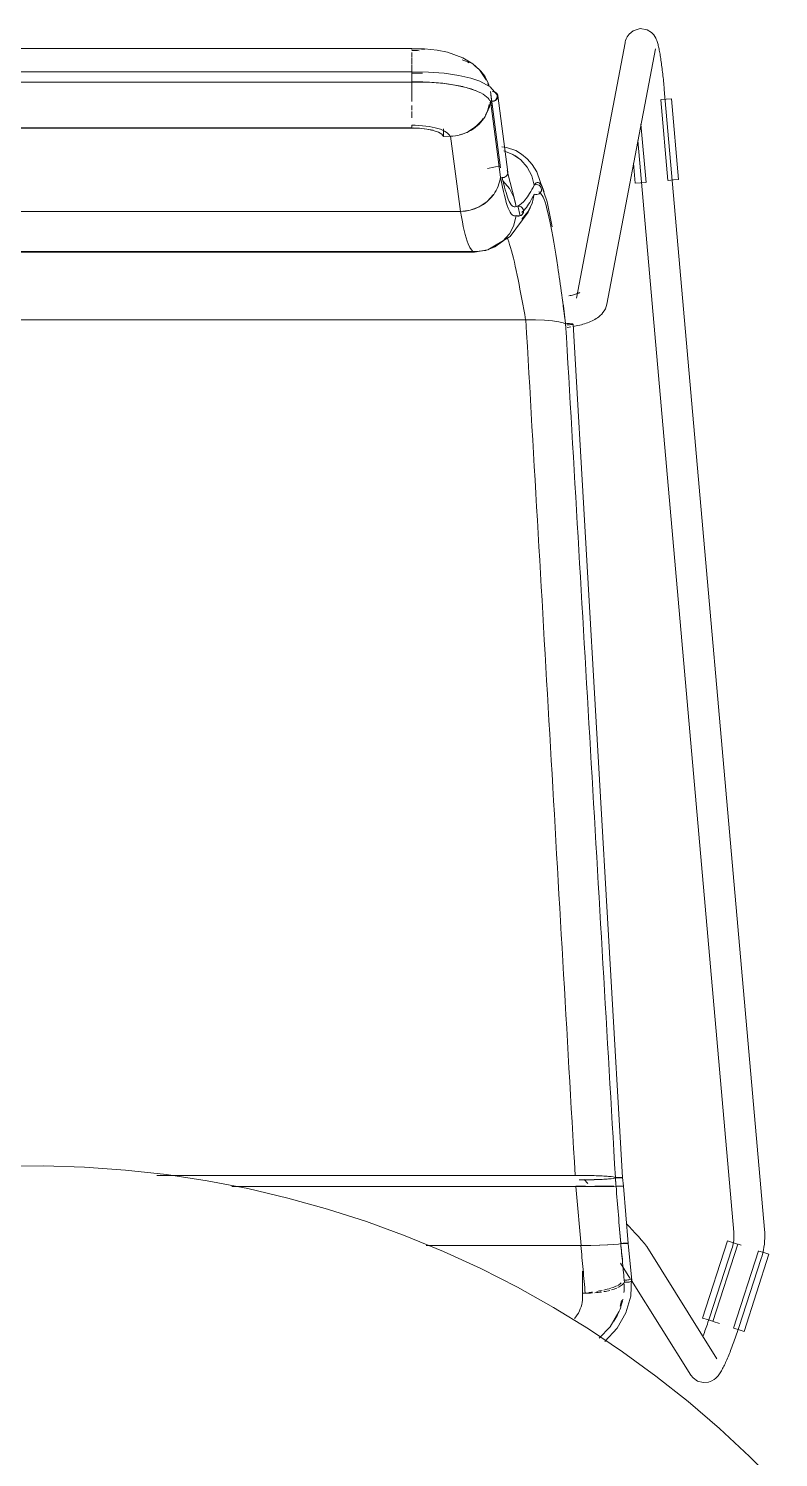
# Model space of a CAD drawing. Header units: millimetres. Extents: x 155927 to 317870, y -36033 to 97293.
# Drawn here: x 170703 to 170994, y 12593 to 13148 of the extents above; entities that cross this region are included whole.
import ezdxf

# ---------------------------------------------------------------- set-up
doc = ezdxf.new("R2010")
doc.units = ezdxf.units.MM
doc.header["$MEASUREMENT"] = 0
doc.layers.add('I-FURN', color=8, linetype='CONTINUOUS', lineweight=9)

msp = doc.modelspace()

# ---------------------------------------------------------------- linework, layer by layer
at = {"layer": 'I-FURN'}
for p, q in [((170937.77, 13147.45), (170936.2, 13146.12)), ((170937.77, 13147.45), (170940.52, 13148.28)), ((170940.52, 13148.28), (170943.28, 13147.8)), ((170943.28, 13147.8), (170944.94, 13146.75)), ((170934.64, 13142.69), (170915.82, 13043.4)), ((170934.72, 13143.1), (170934.64, 13142.69)), ((170934.86, 13143.62), (170934.72, 13143.1)), ((170935.07, 13144.24), (170934.86, 13143.62)), ((170935.45, 13145.04), (170935.07, 13144.24)), ((170936.2, 13146.12), (170935.45, 13145.04)), ((170944.94, 13146.75), (170945.79, 13145.85)), ((170945.79, 13145.85), (170946.27, 13145.14)), ((170946.27, 13145.14), (170946.58, 13144.58)), ((170946.58, 13144.58), (170946.79, 13144.11)), ((170946.79, 13144.11), (170946.96, 13143.68)), ((170946.96, 13143.68), (170947.1, 13143.28)), ((170947.1, 13143.28), (170947.23, 13142.88)), ((170947.23, 13142.88), (170947.34, 13142.48)), ((170947.34, 13142.48), (170947.45, 13142.08)), ((170947.45, 13142.08), (170947.55, 13141.67)), ((170851.73, 13140.5), (170556.88, 13140.5)), ((170851.73, 13140.33), (170851.73, 13140.5)), ((170851.73, 13140.5), (170856.76, 13140.39)), ((170851.73, 13140.48), (170851.73, 13140.2)), ((170851.73, 13139.01), (170851.73, 13137.26)), ((170851.73, 13136.98), (170851.73, 13134.4)), ((170856.76, 13140.39), (170861.58, 13139.88)), ((170861.58, 13139.88), (170865.62, 13139.09)), ((170865.62, 13139.09), (170871.67, 13136.96)), ((170871.67, 13136.96), (170875.55, 13134.57)), ((170927.61, 13041.16), (170946.43, 13140.45)), ((170947.55, 13141.67), (170947.65, 13141.24)), ((170947.65, 13141.24), (170947.75, 13140.8)), ((170947.75, 13140.8), (170947.85, 13140.34)), ((170947.85, 13140.34), (170947.94, 13139.86)), ((170947.94, 13139.86), (170948.04, 13139.37)), ((170948.04, 13139.37), (170948.13, 13138.85)), ((170948.13, 13138.85), (170948.23, 13138.32)), ((170948.23, 13138.32), (170948.32, 13137.77)), ((170948.32, 13137.77), (170948.41, 13137.2)), ((170948.41, 13137.2), (170948.5, 13136.61)), ((170948.5, 13136.61), (170948.6, 13136.01)), ((170851.73, 13131.46), (170556.88, 13131.46)), ((170851.73, 13131.22), (170851.73, 13134.24)), ((170851.73, 13134.23), (170851.73, 13131.22)), ((170851.73, 13131.46), (170851.73, 13127.51)), ((170851.73, 13131.46), (170858.27, 13131.37)), ((170851.73, 13131.39), (170851.73, 13131.46)), ((170851.73, 13131.2), (170851.73, 13131.39)), ((170851.73, 13130.89), (170851.73, 13131.2)), ((170851.73, 13130.5), (170851.73, 13130.89)), ((170858.27, 13131.37), (170864.39, 13130.88)), ((170864.39, 13130.88), (170870.01, 13130.04)), ((170875.55, 13134.57), (170878.02, 13132.28)), ((170878.02, 13132.28), (170880.7, 13128.38)), ((170948.6, 13136.01), (170948.69, 13135.39)), ((170948.69, 13135.39), (170948.78, 13134.76)), ((170948.78, 13134.76), (170948.86, 13134.11)), ((170948.86, 13134.11), (170948.95, 13133.44)), ((170948.95, 13133.44), (170949.04, 13132.77)), ((170949.04, 13132.77), (170949.13, 13132.08)), ((170949.13, 13132.08), (170949.21, 13131.38)), ((170949.21, 13131.38), (170949.29, 13130.67)), ((170556.88, 13127.5), (170851.73, 13127.5)), ((170851.73, 13130.05), (170851.73, 13130.5)), ((170851.73, 13129.56), (170851.73, 13130.05)), ((170851.73, 13129.06), (170851.73, 13129.56)), ((170851.73, 13128.58), (170851.73, 13129.06)), ((170851.73, 13128.17), (170851.73, 13128.58)), ((170851.73, 13127.84), (170851.73, 13128.17)), ((170851.73, 13127.61), (170851.73, 13127.84)), ((170851.73, 13127.51), (170851.73, 13127.61)), ((170851.73, 13123.72), (170851.73, 13127.53)), ((170851.73, 13127.53), (170851.73, 13123.72)), ((170857.95, 13127.42), (170851.73, 13127.5)), ((170864.52, 13126.89), (170857.95, 13127.42)), ((170868.53, 13126.3), (170864.52, 13126.89)), ((170872.96, 13125.33), (170868.53, 13126.3)), ((170870.01, 13130.04), (170874.7, 13128.94)), ((170876.4, 13124.24), (170872.96, 13125.33)), ((170874.7, 13128.94), (170878.16, 13127.78)), ((170878.16, 13127.78), (170882.28, 13125.59)), ((170880.7, 13128.38), (170880.8, 13128.18)), ((170882.28, 13125.59), (170884.83, 13122.69)), ((170949.29, 13130.67), (170949.37, 13129.95)), ((170949.37, 13129.95), (170949.45, 13129.23)), ((170949.45, 13129.23), (170949.53, 13128.49)), ((170949.53, 13128.49), (170949.61, 13127.76)), ((170949.61, 13127.76), (170949.68, 13127.01)), ((170949.68, 13127.01), (170949.75, 13126.26)), ((170949.75, 13126.26), (170949.82, 13125.51)), ((170949.82, 13125.51), (170949.89, 13124.76)), ((170851.73, 13123.52), (170851.73, 13119.97)), ((170886.19, 13094.06), (170882.34, 13123.75)), ((170882.36, 13120.21), (170886.21, 13090.51)), ((170882.5, 13122.56), (170883.11, 13117.78)), ((170889.04, 13092.42), (170885.18, 13122.19)), ((170948.49, 13120.62), (170951.25, 13089.21)), ((170948.61, 13120.64), (170950.68, 13120.82)), ((170949.89, 13124.76), (170949.91, 13124.6)), ((170988.85, 12681.28), (170949.91, 13124.6)), ((170950.68, 13120.82), (170952.72, 13121)), ((170952.72, 13121), (170955.48, 13089.59)), ((170851.73, 13118.34), (170851.73, 13116.5)), ((170851.73, 13115.98), (170851.73, 13113.51)), ((170851.73, 13109.66), (170556.88, 13109.66)), ((170556.88, 13109.6), (170851.73, 13109.6)), ((170851.73, 13109.6), (170854.77, 13109.49)), ((170854.77, 13109.49), (170857.62, 13109.17)), ((170857.62, 13109.17), (170860.11, 13108.66)), ((170860.11, 13108.66), (170862.09, 13107.99)), ((170864.08, 13106.34), (170864.08, 13109.35)), ((170942.8, 13088.47), (170940.82, 13111.08)), ((170862.09, 13107.99), (170863.45, 13107.2)), ((170863.45, 13107.2), (170864.08, 13106.34)), ((170864.08, 13106.34), (170866.8, 13106.41)), ((170866.8, 13106.41), (170870.66, 13077.13)), ((170939.61, 13104.73), (170976.9, 12680.23)), ((170888.57, 13102.09), (170886.8, 13102.32)), ((170891.1, 13099.35), (170887.58, 13100.75)), ((170892.17, 13100.8), (170888.57, 13102.09)), ((170894.18, 13097.18), (170891.1, 13099.35)), ((170891.81, 13098.93), (170894.18, 13097.18)), ((170894.45, 13099.45), (170892.17, 13100.8)), ((170896.61, 13097.68), (170894.45, 13099.45)), ((170898.61, 13095.43), (170896.61, 13097.68)), ((170886.06, 13094.84), (170881.24, 13093.89)), ((170888.99, 13092.65), (170888.8, 13093.09)), ((170888.98, 13091.71), (170889.05, 13092.18)), ((170889.05, 13092.18), (170888.99, 13092.65)), ((170889.02, 13092.49), (170891.99, 13080.88)), ((170896.66, 13094.35), (170894.18, 13097.18)), ((170898.4, 13091.03), (170896.66, 13094.35)), ((170900.42, 13092.61), (170898.61, 13095.43)), ((170904.41, 13080.89), (170900.42, 13092.61)), ((170937.88, 13095.99), (170938.57, 13088.1)), ((170886.68, 13090.35), (170887.17, 13090.32)), ((170887.17, 13090.32), (170887.67, 13090.4)), ((170889.7, 13086.14), (170887.19, 13089.02)), ((170887.67, 13090.4), (170888.12, 13090.59)), ((170888.12, 13090.59), (170888.5, 13090.89)), ((170888.5, 13090.89), (170888.8, 13091.27)), ((170888.8, 13091.27), (170888.98, 13091.71)), ((170899.31, 13087.4), (170898.4, 13091.03)), ((170899.78, 13087.57), (170899.31, 13087.4)), ((170899.31, 13087.4), (170899.78, 13087.56)), ((170899.78, 13087.56), (170900.27, 13087.61)), ((170900.28, 13087.61), (170899.78, 13087.57)), ((170900.27, 13087.61), (170900.77, 13087.53)), ((170900.77, 13087.53), (170900.28, 13087.61)), ((170900.77, 13087.53), (170901.22, 13087.34)), ((170901.23, 13087.34), (170900.77, 13087.53)), ((170901.22, 13087.34), (170901.61, 13087.03)), ((170901.61, 13087.03), (170901.23, 13087.34)), ((170901.61, 13087.03), (170901.91, 13086.64)), ((170901.91, 13086.64), (170901.61, 13087.03)), ((170901.91, 13086.64), (170902.11, 13086.18)), ((170902.11, 13086.18), (170901.91, 13086.64)), ((170940.61, 13088.28), (170938.57, 13088.1)), ((170942.68, 13088.46), (170940.61, 13088.28)), ((170953.44, 13089.41), (170951.37, 13089.22)), ((170955.48, 13089.59), (170953.44, 13089.41)), ((170877.98, 13078.93), (170881.09, 13081)), ((170881.09, 13081), (170883.58, 13083.75)), ((170891.46, 13082.75), (170889.7, 13086.14)), ((170892.35, 13079.03), (170891.46, 13082.75)), ((170891.99, 13080.88), (170892.32, 13079.01)), ((170899.36, 13083.92), (170898.57, 13080.3)), ((170898.57, 13080.3), (170899.36, 13083.91)), ((170899.83, 13083.77), (170899.36, 13083.92)), ((170899.36, 13083.91), (170899.83, 13083.76)), ((170900.33, 13083.74), (170899.83, 13083.77)), ((170899.83, 13083.76), (170900.33, 13083.73)), ((170900.82, 13083.83), (170900.33, 13083.74)), ((170900.33, 13083.73), (170900.82, 13083.82)), ((170901.27, 13084.03), (170900.82, 13083.83)), ((170900.82, 13083.82), (170901.27, 13084.03)), ((170901.65, 13084.35), (170901.27, 13084.03)), ((170901.27, 13084.03), (170901.65, 13084.35)), ((170901.94, 13084.75), (170901.65, 13084.35)), ((170901.65, 13084.35), (170901.94, 13084.75)), ((170902.12, 13085.21), (170901.94, 13084.75)), ((170901.94, 13084.75), (170902.12, 13085.21)), ((170902.11, 13086.18), (170902.18, 13085.7)), ((170902.18, 13085.7), (170902.11, 13086.18)), ((170902.18, 13085.7), (170902.12, 13085.21)), ((170902.12, 13085.21), (170902.18, 13085.7)), ((170906.31, 13071.23), (170904.41, 13080.89)), ((170870.66, 13077.13), (170537.95, 13077.13)), ((170537.95, 13077.13), (170870.66, 13077.13)), ((170870.66, 13077.13), (170874.43, 13077.61)), ((170874.43, 13077.61), (170877.98, 13078.93)), ((170890, 13067.36), (170896.98, 13076.9)), ((170891.28, 13075.51), (170894.16, 13075.56)), ((170891.46, 13071.81), (170892.35, 13075.52)), ((170892.35, 13079.03), (170892.82, 13079.19)), ((170892.82, 13079.19), (170892.35, 13079.03)), ((170892.82, 13075.37), (170892.35, 13075.53)), ((170892.35, 13075.52), (170892.82, 13075.36)), ((170892.82, 13079.19), (170893.31, 13079.23)), ((170893.32, 13079.23), (170892.82, 13079.19)), ((170893.31, 13075.33), (170892.82, 13075.37)), ((170892.82, 13075.36), (170893.32, 13075.32)), ((170893.86, 13075.42), (170893.03, 13079.32)), ((170893.31, 13079.23), (170893.8, 13079.15)), ((170893.8, 13075.41), (170893.31, 13075.33)), ((170893.81, 13079.15), (170893.32, 13079.23)), ((170893.32, 13075.32), (170893.81, 13075.41)), ((170893.8, 13079.15), (170894.25, 13078.95)), ((170894.25, 13075.61), (170893.8, 13075.41)), ((170894.26, 13078.95), (170893.81, 13079.15)), ((170893.81, 13075.41), (170894.26, 13075.61)), ((170894.25, 13078.95), (170894.64, 13078.63)), ((170894.64, 13075.93), (170894.25, 13075.61)), ((170894.64, 13078.63), (170894.26, 13078.95)), ((170894.26, 13075.61), (170894.64, 13075.92)), ((170896.92, 13076.98), (170894.53, 13074.14)), ((170894.53, 13074.14), (170896.93, 13076.98)), ((170894.64, 13078.63), (170894.93, 13078.23)), ((170894.93, 13078.23), (170894.64, 13078.63)), ((170894.93, 13076.33), (170894.64, 13075.93)), ((170894.64, 13075.92), (170894.93, 13076.33)), ((170894.93, 13078.23), (170895.12, 13077.77)), ((170895.12, 13077.77), (170894.93, 13078.23)), ((170895.12, 13076.79), (170894.93, 13076.33)), ((170894.93, 13076.33), (170895.12, 13076.79)), ((170895.12, 13077.77), (170895.19, 13077.28)), ((170895.19, 13077.28), (170895.12, 13077.77)), ((170895.19, 13077.28), (170895.12, 13076.79)), ((170895.12, 13076.79), (170895.19, 13077.28)), ((170898.57, 13080.3), (170896.92, 13076.98)), ((170896.93, 13076.98), (170898.57, 13080.3)), ((170896.98, 13076.9), (170897.87, 13078.65)), ((170891.43, 13071.75), (170889.7, 13068.42)), ((170889.7, 13068.42), (170891.43, 13071.75)), ((170881.35, 13062.25), (170890, 13067.36)), ((170887.19, 13065.55), (170884.05, 13063.38)), ((170884.06, 13063.37), (170887.19, 13065.54)), ((170889.7, 13068.42), (170887.19, 13065.55)), ((170887.19, 13065.54), (170889.7, 13068.42)), ((170876.7, 13061.53), (170531.91, 13061.53)), ((170531.91, 13061.53), (170876.7, 13061.53)), ((170532.45, 13061.38), (170837.25, 13061.38)), ((170837.25, 13061.38), (170876.16, 13061.38)), ((170876.16, 13061.38), (170881.2, 13062.18)), ((170880.49, 13062.01), (170876.7, 13061.54)), ((170876.7, 13061.53), (170880.49, 13062.01)), ((170884.05, 13063.38), (170880.49, 13062.01)), ((170880.49, 13062.01), (170884.06, 13063.37)), ((170881.2, 13062.18), (170884.37, 13063.55)), ((170913.27, 13044.42), (170912.78, 13044.32)), ((170913.74, 13044.52), (170913.27, 13044.42)), ((170914.19, 13044.63), (170913.74, 13044.52)), ((170914.61, 13044.73), (170914.19, 13044.63)), ((170915, 13044.84), (170914.61, 13044.73)), ((170915.37, 13044.95), (170915, 13044.84)), ((170915.71, 13045.06), (170915.37, 13044.95)), ((170916.01, 13045.16), (170915.71, 13045.06)), ((170916.28, 13045.26), (170916.01, 13045.16)), ((170916.51, 13045.36), (170916.28, 13045.26)), ((170916.7, 13045.45), (170916.51, 13045.36)), ((170916.86, 13045.52), (170916.7, 13045.45)), ((170916.94, 13045.57), (170916.86, 13045.52)), ((170917.02, 13045.61), (170916.94, 13045.57)), ((170917.04, 13045.63), (170917.02, 13045.61)), ((170925.04, 13036.69), (170924.51, 13036.23)), ((170925.56, 13037.2), (170925.04, 13036.69)), ((170926.07, 13037.8), (170925.56, 13037.2)), ((170926.55, 13038.49), (170926.07, 13037.8)), ((170926.99, 13039.28), (170926.55, 13038.49)), ((170927.35, 13040.17), (170926.99, 13039.28)), ((170927.61, 13041.16), (170927.35, 13040.17)), ((170896, 13035.03), (170512.6, 13035.03)), ((170512.6, 13035.03), (170896, 13035.03)), ((170899.77, 13034.97), (170896, 13035.03)), ((170896.08, 13035.03), (170899.77, 13034.97)), ((170903.31, 13034.82), (170899.77, 13034.97)), ((170899.84, 13034.97), (170903.31, 13034.82)), ((170906.41, 13034.58), (170903.31, 13034.82)), ((170903.36, 13034.82), (170906.41, 13034.58)), ((170908.9, 13034.27), (170906.41, 13034.58)), ((170906.44, 13034.58), (170908.91, 13034.27)), ((170910.65, 13033.9), (170908.9, 13034.27)), ((170908.91, 13034.27), (170910.65, 13033.9)), ((170910.65, 13033.9), (170911.55, 13033.5)), ((170911.55, 13033.5), (170910.65, 13033.9)), ((170912.02, 13033.52), (170911.55, 13033.5)), ((170911.55, 13033.5), (170912.03, 13033.52)), ((170912.52, 13033.53), (170912.02, 13033.52)), ((170912.03, 13033.52), (170912.52, 13033.53)), ((170912.06, 13033.1), (170912.56, 13033.1)), ((170912.56, 13033.1), (170912.06, 13033.1)), ((170912.9, 13032.18), (170912.17, 13032.08)), ((170913.01, 13033.52), (170912.52, 13033.53)), ((170912.52, 13033.53), (170913.02, 13033.52)), ((170912.56, 13033.1), (170913.05, 13033.11)), ((170913.06, 13033.11), (170912.56, 13033.1)), ((170913.61, 13032.29), (170912.9, 13032.18)), ((170913.47, 13033.5), (170913.01, 13033.52)), ((170913.02, 13033.52), (170913.47, 13033.5)), ((170913.05, 13033.11), (170913.5, 13033.13)), ((170913.51, 13033.13), (170913.06, 13033.11)), ((170913.85, 13033.46), (170913.47, 13033.5)), ((170913.47, 13033.5), (170913.86, 13033.46)), ((170913.5, 13033.13), (170913.88, 13033.17)), ((170913.89, 13033.17), (170913.51, 13033.13)), ((170914.15, 13033.42), (170913.85, 13033.46)), ((170913.86, 13033.46), (170914.16, 13033.42)), ((170913.88, 13033.17), (170914.17, 13033.21)), ((170914.18, 13033.21), (170913.89, 13033.17)), ((170914.35, 13033.37), (170914.15, 13033.42)), ((170914.16, 13033.42), (170914.35, 13033.37)), ((170914.17, 13033.21), (170914.36, 13033.26)), ((170914.36, 13033.26), (170914.18, 13033.21)), ((170915.01, 13032.53), (170914.32, 13032.41)), ((170914.42, 13033.32), (170914.35, 13033.37)), ((170914.35, 13033.37), (170914.42, 13033.32)), ((170914.36, 13033.26), (170914.42, 13033.32)), ((170914.42, 13033.31), (170914.36, 13033.26)), ((170933.71, 12701.41), (170914.42, 13033.31)), ((170915.69, 13032.67), (170915.01, 13032.53)), ((170916.36, 13032.81), (170915.69, 13032.67)), ((170917.01, 13032.96), (170916.36, 13032.81)), ((170917.66, 13033.12), (170917.01, 13032.96)), ((170918.29, 13033.3), (170917.66, 13033.12)), ((170918.9, 13033.48), (170918.29, 13033.3)), ((170919.51, 13033.67), (170918.9, 13033.48)), ((170920.1, 13033.88), (170919.51, 13033.67)), ((170920.68, 13034.1), (170920.1, 13033.88)), ((170921.25, 13034.33), (170920.68, 13034.1)), ((170921.81, 13034.59), (170921.25, 13034.33)), ((170922.37, 13034.86), (170921.81, 13034.59)), ((170922.9, 13035.15), (170922.37, 13034.86)), ((170923.44, 13035.47), (170922.9, 13035.15)), ((170923.98, 13035.83), (170923.44, 13035.47)), ((170924.51, 13036.23), (170923.98, 13035.83)), ((170708.62, 12705.97), (170692.62, 12705.83)), ((170724.61, 12705.48), (170708.62, 12705.97)), ((170740.57, 12704.35), (170724.61, 12705.48)), ((170756.47, 12702.58), (170740.57, 12704.35)), ((170915.26, 12702.3), (170752.66, 12702.3)), ((170752.66, 12702.3), (170915.26, 12702.3)), ((170772.29, 12700.18), (170756.47, 12702.58)), ((170788, 12697.14), (170772.29, 12700.18)), ((170915.52, 12697.98), (170781.88, 12697.98)), ((170781.88, 12697.98), (170915.52, 12697.98)), ((170919.04, 12702.27), (170915.26, 12702.3)), ((170919.31, 12697.99), (170915.52, 12697.98)), ((170915.52, 12697.98), (170919.31, 12697.99)), ((170915.53, 12698.11), (170919.31, 12698.11)), ((170919.31, 12698.11), (170915.53, 12698.11)), ((170916.79, 12700.52), (170919.05, 12700.54)), ((170920.22, 12699.13), (170918.74, 12700.66)), ((170922.6, 12702.2), (170919.04, 12702.27)), ((170919.05, 12700.54), (170922.6, 12700.62)), ((170922.87, 12697.99), (170919.31, 12697.99)), ((170919.31, 12697.99), (170922.88, 12697.99)), ((170925.73, 12702.07), (170922.6, 12702.2)), ((170922.6, 12700.62), (170925.72, 12700.74)), ((170922.87, 12698.1), (170925.99, 12698.09)), ((170925.99, 12698.09), (170922.87, 12698.1)), ((170926, 12698), (170922.88, 12697.99)), ((170922.88, 12697.99), (170926.01, 12698)), ((170925.72, 12700.74), (170928.21, 12700.9)), ((170928.24, 12701.91), (170925.73, 12702.07)), ((170925.99, 12698.09), (170928.49, 12698.08)), ((170928.49, 12698.08), (170925.99, 12698.09)), ((170928.51, 12698.01), (170926.01, 12698)), ((170926.01, 12698), (170928.51, 12698.01)), ((170928.21, 12700.9), (170929.97, 12701.1)), ((170929.99, 12701.72), (170928.24, 12701.91)), ((170928.49, 12698.08), (170930.24, 12698.07)), ((170930.24, 12698.07), (170928.49, 12698.08)), ((170930.26, 12698.02), (170928.51, 12698.01)), ((170928.51, 12698.01), (170930.26, 12698.02)), ((170929.97, 12701.1), (170930.87, 12701.31)), ((170930.87, 12701.51), (170929.99, 12701.72)), ((170931.14, 12698.04), (170930.26, 12698.02)), ((170930.26, 12698.02), (170931.15, 12698.04)), ((170931.34, 12701.51), (170930.87, 12701.51)), ((170930.87, 12701.31), (170931.34, 12701.3)), ((170931.14, 12698.05), (170931.61, 12698.05)), ((170931.61, 12698.05), (170931.14, 12698.05)), ((170931.61, 12698.04), (170931.14, 12698.04)), ((170931.15, 12698.04), (170931.62, 12698.04)), ((170931.84, 12701.52), (170931.34, 12701.51)), ((170931.34, 12701.3), (170931.83, 12701.3)), ((170931.61, 12698.05), (170932.1, 12698.05)), ((170932.11, 12698.05), (170931.61, 12698.05)), ((170932.11, 12698.04), (170931.61, 12698.04)), ((170931.62, 12698.04), (170932.11, 12698.04)), ((170931.83, 12701.3), (170932.32, 12701.3)), ((170932.33, 12701.51), (170931.84, 12701.52)), ((170932.1, 12698.05), (170932.59, 12698.05)), ((170932.6, 12698.05), (170932.11, 12698.05)), ((170932.6, 12698.04), (170932.11, 12698.04)), ((170932.11, 12698.04), (170932.6, 12698.04)), ((170932.32, 12701.3), (170932.77, 12701.31)), ((170932.78, 12701.5), (170932.33, 12701.51)), ((170932.59, 12698.05), (170933.05, 12698.05)), ((170933.05, 12698.05), (170932.6, 12698.05)), ((170933.05, 12698.04), (170932.6, 12698.04)), ((170932.6, 12698.04), (170933.06, 12698.04)), ((170932.77, 12701.31), (170933.16, 12701.33)), ((170933.16, 12701.48), (170932.78, 12701.5)), ((170933.05, 12698.05), (170933.43, 12698.05)), ((170933.43, 12698.05), (170933.05, 12698.05)), ((170933.43, 12698.04), (170933.05, 12698.04)), ((170933.06, 12698.04), (170933.44, 12698.04)), ((170933.46, 12701.46), (170933.16, 12701.48)), ((170933.16, 12701.33), (170933.45, 12701.35)), ((170933.73, 12698.04), (170933.43, 12698.04)), ((170933.44, 12698.04), (170933.73, 12698.04)), ((170933.45, 12701.35), (170933.64, 12701.38)), ((170933.64, 12701.43), (170933.46, 12701.46)), ((170933.71, 12701.41), (170933.64, 12701.43)), ((170933.64, 12701.38), (170933.71, 12701.41)), ((170933.71, 12701.41), (170933.98, 12698.05)), ((170933.91, 12698.05), (170933.98, 12698.05)), ((170933.98, 12698.05), (170933.91, 12698.05)), ((170933.92, 12698.05), (170933.98, 12698.05)), ((170933.98, 12698.05), (170933.92, 12698.05)), ((170935.81, 12675.85), (170933.98, 12698.05)), ((170803.57, 12693.48), (170788, 12697.14)), ((170818.99, 12689.2), (170803.57, 12693.48)), ((170834.22, 12684.31), (170818.99, 12689.2)), ((170849.25, 12678.81), (170834.22, 12684.31)), ((170935.78, 12682.89), (170935.34, 12683.36)), ((170936.21, 12682.42), (170935.78, 12682.89)), ((170936.64, 12681.97), (170936.21, 12682.42)), ((170937.05, 12681.53), (170936.64, 12681.97)), ((170937.45, 12681.09), (170937.05, 12681.53)), ((170937.85, 12680.67), (170937.45, 12681.09)), ((170938.23, 12680.25), (170937.85, 12680.67)), ((170988.86, 12681.23), (170988.86, 12681.28)), ((170988.94, 12680.09), (170988.86, 12681.23)), ((170864.04, 12672.72), (170849.25, 12678.81)), ((170924.76, 12675.12), (170921.32, 12675.04)), ((170921.32, 12675.04), (170924.76, 12675.12)), ((170924.76, 12675.12), (170927.86, 12675.23)), ((170927.86, 12675.23), (170924.82, 12675.12)), ((170927.86, 12675.23), (170930.33, 12675.38)), ((170930.34, 12675.38), (170927.9, 12675.23)), ((170930.33, 12675.38), (170932.07, 12675.56)), ((170932.07, 12675.56), (170930.35, 12675.38)), ((170932.96, 12675.75), (170932.07, 12675.56)), ((170932.07, 12675.56), (170932.96, 12675.75)), ((170932.96, 12675.75), (170933.43, 12675.75)), ((170933.43, 12675.75), (170932.96, 12675.75)), ((170933.45, 12675.95), (170932.97, 12675.94)), ((170932.97, 12675.94), (170933.44, 12675.95)), ((170933.43, 12675.75), (170933.93, 12675.74)), ((170933.93, 12675.74), (170933.43, 12675.75)), ((170933.93, 12675.74), (170934.42, 12675.75)), ((170934.42, 12675.75), (170933.93, 12675.74)), ((170934.43, 12675.94), (170933.94, 12675.95)), ((170933.94, 12675.95), (170934.43, 12675.94)), ((170934.42, 12675.75), (170934.87, 12675.76)), ((170934.87, 12675.76), (170934.42, 12675.75)), ((170934.89, 12675.93), (170934.43, 12675.94)), ((170934.43, 12675.94), (170934.88, 12675.93)), ((170934.87, 12675.76), (170935.26, 12675.77)), ((170935.25, 12675.77), (170934.87, 12675.76)), ((170934.88, 12675.93), (170935.26, 12675.92)), ((170935.27, 12675.92), (170934.89, 12675.93)), ((170935.55, 12675.8), (170935.25, 12675.77)), ((170935.26, 12675.92), (170935.56, 12675.9)), ((170935.26, 12675.77), (170935.55, 12675.8)), ((170935.56, 12675.9), (170935.27, 12675.92)), ((170935.55, 12675.8), (170935.74, 12675.82)), ((170935.75, 12675.87), (170935.56, 12675.9)), ((170935.56, 12675.9), (170935.74, 12675.87)), ((170935.74, 12675.87), (170935.81, 12675.85)), ((170935.81, 12675.85), (170935.74, 12675.82)), ((170935.74, 12675.82), (170935.81, 12675.85)), ((170935.81, 12675.85), (170935.75, 12675.87)), ((170937.23, 12661.35), (170935.81, 12675.85)), ((170938.59, 12679.85), (170938.23, 12680.25)), ((170938.95, 12679.46), (170938.59, 12679.85)), ((170939.29, 12679.08), (170938.95, 12679.46)), ((170939.62, 12678.72), (170939.29, 12679.08)), ((170939.94, 12678.37), (170939.62, 12678.72)), ((170940.24, 12678.03), (170939.94, 12678.37)), ((170940.53, 12677.71), (170940.24, 12678.03)), ((170940.8, 12677.4), (170940.53, 12677.71)), ((170941.06, 12677.1), (170940.8, 12677.4)), ((170941.3, 12676.82), (170941.06, 12677.1)), ((170941.53, 12676.56), (170941.3, 12676.82)), ((170941.74, 12676.31), (170941.53, 12676.56)), ((170941.95, 12676.06), (170941.74, 12676.31)), ((170942.14, 12675.83), (170941.95, 12676.06)), ((170942.32, 12675.61), (170942.14, 12675.83)), ((170942.49, 12675.39), (170942.32, 12675.61)), ((170942.66, 12675.16), (170942.49, 12675.39)), ((170942.85, 12674.9), (170942.66, 12675.16)), ((170974.41, 12676.81), (170964.72, 12646.81)), ((170968.77, 12645.5), (170978.46, 12675.51)), ((170974.41, 12676.81), (170976.37, 12676.18)), ((170976.37, 12676.18), (170978.34, 12675.55)), ((170976.66, 12675.62), (170976.52, 12674.97)), ((170976.77, 12676.27), (170976.66, 12675.62)), ((170976.86, 12676.93), (170976.77, 12676.27)), ((170976.92, 12677.59), (170976.86, 12676.93)), ((170976.9, 12680.23), (170976.95, 12679.57)), ((170976.96, 12678.25), (170976.92, 12677.59)), ((170976.95, 12679.57), (170976.96, 12678.91)), ((170976.96, 12678.91), (170976.96, 12678.25)), ((170978.55, 12675.48), (170979.72, 12675.1)), ((170988.63, 12674.4), (170988.78, 12675.53)), ((170988.78, 12675.53), (170988.89, 12676.67)), ((170988.89, 12676.67), (170988.95, 12677.81)), ((170988.96, 12678.95), (170988.94, 12680.09)), ((170988.95, 12677.81), (170988.96, 12678.95)), ((170857.35, 12675.02), (170917.46, 12675.02)), ((170917.46, 12675.02), (170857.35, 12675.02)), ((170878.58, 12666.04), (170864.04, 12672.72)), ((170917.46, 12675.02), (170921.22, 12675.04)), ((170921.23, 12675.04), (170917.58, 12675.02)), ((170943.06, 12674.58), (170942.85, 12674.9)), ((170970.37, 12630.99), (170943.06, 12674.58)), ((170976.15, 12673.67), (170967.44, 12646.86)), ((170976.16, 12673.7), (170976.15, 12673.67)), ((170976.35, 12674.33), (170976.16, 12673.7)), ((170976.52, 12674.97), (170976.35, 12674.33)), ((170986.53, 12672.9), (170976.84, 12642.9)), ((170978.86, 12643.15), (170987.57, 12669.96)), ((170990.57, 12671.6), (170980.88, 12641.59)), ((170986.64, 12672.87), (170988.62, 12672.23)), ((170987.57, 12669.96), (170987.9, 12671.05)), ((170987.9, 12671.05), (170988.19, 12672.16)), ((170988.19, 12672.16), (170988.43, 12673.27)), ((170988.43, 12673.27), (170988.63, 12674.4)), ((170988.62, 12672.23), (170990.57, 12671.6)), ((170892.84, 12658.78), (170878.58, 12666.04)), ((170918.17, 12655.22), (170918.17, 12664.97)), ((170932.89, 12668.21), (170936.56, 12662.36)), ((170906.79, 12650.96), (170892.84, 12658.78)), ((170937.11, 12662.25), (170936.83, 12655.34)), ((170937.16, 12661.39), (170960.2, 12624.62)), ((170919.16, 12656.46), (170918.11, 12656.46)), ((170936.83, 12655.34), (170934.95, 12648.82)), ((170920.42, 12642.58), (170906.79, 12650.96)), ((170932.24, 12649.22), (170928.88, 12643.39)), ((170934.95, 12648.82), (170931.56, 12642.81)), ((170933.71, 12633.67), (170920.42, 12642.58)), ((170928.88, 12643.39), (170924.61, 12638.92)), ((170931.56, 12642.81), (170926.82, 12637.66)), ((170966.68, 12646.18), (170964.72, 12646.81)), ((170965.47, 12641.14), (170965.71, 12641.79)), ((170965.71, 12641.79), (170965.94, 12642.44)), ((170965.94, 12642.44), (170966.18, 12643.11)), ((170966.18, 12643.11), (170966.41, 12643.78)), ((170966.41, 12643.78), (170966.65, 12644.46)), ((170966.65, 12644.46), (170966.88, 12645.15)), ((170968.65, 12645.54), (170966.68, 12646.18)), ((170966.88, 12645.15), (170967.11, 12645.84)), ((170967.11, 12645.84), (170967.34, 12646.53)), ((170967.34, 12646.53), (170967.44, 12646.86)), ((170968.86, 12645.47), (170971.34, 12644.67)), ((170978.93, 12642.22), (170976.96, 12642.86)), ((170978.22, 12641.22), (170978.46, 12641.95)), ((170978.46, 12641.95), (170978.71, 12642.69)), ((170978.71, 12642.69), (170978.86, 12643.15)), ((170980.88, 12641.59), (170978.93, 12642.22)), ((170965, 12639.88), (170965.24, 12640.5)), ((170965.24, 12640.5), (170965.47, 12641.14)), ((170976.19, 12635.54), (170976.45, 12636.22)), ((170976.45, 12636.22), (170976.7, 12636.91)), ((170976.7, 12636.91), (170976.96, 12637.61)), ((170976.96, 12637.61), (170977.21, 12638.32)), ((170977.21, 12638.32), (170977.46, 12639.03)), ((170977.46, 12639.03), (170977.72, 12639.75)), ((170977.72, 12639.75), (170977.97, 12640.48)), ((170977.97, 12640.48), (170978.22, 12641.22)), ((170946.63, 12624.24), (170933.71, 12633.67)), ((170973.96, 12630.07), (170974.2, 12630.61)), ((170974.2, 12630.61), (170974.44, 12631.18)), ((170974.44, 12631.18), (170974.69, 12631.75)), ((170974.69, 12631.75), (170974.93, 12632.35)), ((170974.93, 12632.35), (170975.18, 12632.96)), ((170975.18, 12632.96), (170975.43, 12633.59)), ((170975.43, 12633.59), (170975.68, 12634.23)), ((170975.68, 12634.23), (170975.94, 12634.88)), ((170975.94, 12634.88), (170976.19, 12635.54)), ((170971.09, 12624.76), (170971.37, 12625.16)), ((170971.37, 12625.16), (170971.63, 12625.54)), ((170971.63, 12625.54), (170971.87, 12625.93)), ((170971.87, 12625.93), (170972.1, 12626.33)), ((170972.1, 12626.33), (170972.33, 12626.74)), ((170972.33, 12626.74), (170972.56, 12627.17)), ((170972.56, 12627.17), (170972.79, 12627.61)), ((170972.79, 12627.61), (170973.02, 12628.07)), ((170973.02, 12628.07), (170973.25, 12628.54)), ((170973.25, 12628.54), (170973.49, 12629.03)), ((170973.49, 12629.03), (170973.72, 12629.54)), ((170973.72, 12629.54), (170973.96, 12630.07)), ((170959.16, 12614.29), (170946.63, 12624.24)), ((170961.09, 12623.5), (170960.2, 12624.62)), ((170961.09, 12623.5), (170962.82, 12622.28)), ((170962.82, 12622.28), (170965.05, 12621.69)), ((170965.05, 12621.69), (170967.02, 12621.86)), ((170967.02, 12621.86), (170968.41, 12622.39)), ((170968.41, 12622.39), (170969.32, 12622.95)), ((170969.32, 12622.95), (170969.95, 12623.47)), ((170969.95, 12623.47), (170970.41, 12623.94)), ((170970.41, 12623.94), (170970.78, 12624.36)), ((170970.78, 12624.36), (170971.09, 12624.76)), ((170971.29, 12603.85), (170959.16, 12614.29)), ((170982.99, 12592.94), (170971.29, 12603.85)), ((170994.24, 12581.56), (170982.99, 12592.94))]:
    msp.add_line(p, q, dxfattribs=at)
for centre, major_axis, ratio, start_param, end_param in [((170851.73, 13136.22), (12.4, 0), 0.287441, 1.332781, 1.570796), ((170851.73, 13124.75), (0, 15.75), 0.000004, 3.431839, 3.614078), ((170887.09, 13092.19), (1.96, 0), 0.955139, 4.501447, 6.790779), ((170870.53, 13092.2), (15.78, 0), 0.955139, 5.687432, 5.928979), ((170870.53, 13092.2), (15.78, 0), 0.955139, 5.929149, 6.170649), ((170870.53, 13092.2), (15.78, 0), 0.955139, 4.720632, 5.68731)]:
    msp.add_ellipse(centre, major_axis=major_axis, ratio=ratio, start_param=start_param, end_param=end_param, dxfattribs=at)
for points in [[(170851.73, 13140.41), (170853.44, 13140.42), (170855.12, 13140.34), (170856.7, 13140.19)], [(170851.73, 13130.93), (170853.16, 13130.95), (170854.58, 13130.95), (170855.99, 13130.91)], [(170874.12, 13135.02), (170873.23, 13135.45), (170872.3, 13135.85), (170871.34, 13136.09)], [(170851.73, 13127.53), (170854.08, 13127.57), (170858.73, 13127.5), (170865.59, 13126.87), (170871.73, 13125.76), (170876.8, 13124.23), (170880.5, 13122.33), (170881.81, 13120.93), (170882.16, 13120.2)], [(170881.28, 13127.09), (170881.42, 13126.73), (170881.52, 13126.37), (170881.61, 13126)], [(170866.8, 13106.41), (170868.09, 13106.45), (170870.6, 13106.81), (170874.2, 13108.22), (170877.34, 13110.41), (170879.87, 13113.25), (170881.63, 13116.59), (170882.22, 13118.97), (170882.36, 13120.21)], [(170883.12, 13120.03), (170882.96, 13120.02), (170882.79, 13120.02), (170882.63, 13120.06)], [(170881.9, 13118.69), (170881.59, 13117.31), (170881.09, 13115.94), (170880.39, 13114.68)], [(170851.73, 13110.73), (170855.52, 13110.67), (170862.91, 13109.7), (170866.3, 13107.54), (170866.55, 13106.42)], [(170860.11, 13108.71), (170858.06, 13109.26), (170855.34, 13109.54), (170852.57, 13109.64)], [(170892.35, 13075.53), (170891.32, 13074.98), (170889.28, 13076.95), (170887.23, 13085.01), (170886.21, 13090.51)], [(170876.16, 13061.38), (170876.34, 13061.38), (170876.52, 13061.44), (170876.7, 13061.54)], [(170911.54, 13033.51), (170911.15, 13036.57), (170910.76, 13039.67), (170910.38, 13042.72)], [(170896.08, 13035.03), (170899.28, 12979.67), (170902.47, 12924.25), (170905.67, 12868.79)], [(170911.55, 13033.5), (170914.77, 12978.27), (170921.21, 12867.67), (170927.65, 12756.91), (170930.87, 12701.51)], [(170905.67, 12868.79), (170908.86, 12813.33), (170912.06, 12757.83), (170915.26, 12702.3)], [(170915.52, 12697.98), (170915.86, 12694.15), (170916.21, 12690.32), (170916.55, 12686.49)], [(170931.14, 12698.05), (170931.09, 12698.6), (170931, 12699.68), (170930.91, 12700.76), (170930.87, 12701.31)], [(170931.14, 12698.04), (170931.1, 12698.62), (170931.01, 12699.77), (170930.92, 12700.93), (170930.88, 12701.51)], [(170931.15, 12698.04), (170931.45, 12694.32), (170932.05, 12686.89), (170932.66, 12679.46), (170932.96, 12675.75)], [(170916.55, 12686.49), (170916.9, 12682.66), (170917.24, 12678.84), (170917.58, 12675.02)], [(170931.66, 12691.73), (170931.7, 12691.32), (170931.73, 12690.91), (170931.77, 12690.5)], [(170932.06, 12686.89), (170932.37, 12683.24), (170932.67, 12679.59), (170932.97, 12675.94)], [(170934.4, 12660.8), (170934.16, 12663.24), (170933.68, 12668.19), (170933.2, 12673.23), (170932.96, 12675.75)], [(170933.68, 12668.86), (170933.44, 12671.2), (170933.21, 12673.57), (170932.97, 12675.94)], [(170919.16, 12656.46), (170918.9, 12659.49), (170918.36, 12665.63), (170917.77, 12671.88), (170917.46, 12675.02)], [(170929.39, 12658.52), (170930.2, 12658.79), (170931.01, 12659.07), (170931.57, 12659.37)], [(170931.4, 12658.43), (170930.81, 12658.18), (170930.15, 12657.95), (170929.42, 12657.75)], [(170931.81, 12659.49), (170932.45, 12659.8), (170932.85, 12660.12), (170933.18, 12660.44)], [(170934.4, 12660.8), (170934.25, 12660.41), (170933.69, 12659.66), (170932.54, 12658.96), (170931.85, 12658.63)], [(170934.36, 12659.26), (170934.35, 12658.44), (170934.31, 12657.61), (170934.23, 12656.8)], [(170934.25, 12658.02), (170934.31, 12658.67), (170934.32, 12659.32), (170934.31, 12659.97)], [(170918.11, 12656.46), (170918.16, 12655.96), (170918.18, 12655.45), (170918.17, 12654.94)], [(170921.96, 12656.56), (170921.04, 12656.51), (170920.11, 12656.47), (170919.16, 12656.46)], [(170920.57, 12656.7), (170921.05, 12656.75), (170921.52, 12656.82), (170921.99, 12656.88)], [(170925.52, 12656.93), (170924.67, 12656.81), (170923.79, 12656.69), (170922.88, 12656.63)], [(170923.69, 12657.14), (170924.38, 12657.26), (170925.03, 12657.39), (170925.69, 12657.53)], [(170926.35, 12657.68), (170927.27, 12657.89), (170928.22, 12658.12), (170929.06, 12658.37)], [(170928.75, 12657.56), (170928.01, 12657.38), (170927.2, 12657.22), (170926.37, 12657.07)], [(170932.73, 12651.4), (170932.99, 12652.11), (170933.18, 12652.83), (170933.3, 12653.57)]]:
    msp.add_open_spline(points, degree=3, dxfattribs=at)
for points, knots in [([(170881.86, 13126.02), (170881.75, 13126.38), (170881.23, 13127.89), (170879.87, 13130.4), (170877.86, 13132.59), (170876.48, 13133.59), (170876.08, 13133.86)], [0.1135963, 0.1135963, 0.1135963, 0.1135963, 0.1666667, 0.3333333, 0.5, 0.565028, 0.565028, 0.565028, 0.565028]), ([(170882.36, 13120.21), (170882.51, 13120.15), (170882.72, 13120.08), (170883, 13120.04), (170883.29, 13120.02), (170883.58, 13120.06), (170883.87, 13120.15), (170884.14, 13120.25), (170884.46, 13120.45), (170884.78, 13120.76), (170885.01, 13121.13), (170885.15, 13121.49), (170885.19, 13121.8), (170885.2, 13122.07), (170885.17, 13122.34), (170885.09, 13122.58), (170884.98, 13122.83), (170884.79, 13123.13), (170884.46, 13123.44), (170884.07, 13123.66), (170883.71, 13123.75), (170883.45, 13123.79), (170883.29, 13123.8), (170883.22, 13123.79)], [0, 0, 0, 0, 0.0555556, 0.0833333, 0.1111111, 0.1666667, 0.1944444, 0.2222222, 0.2777778, 0.3333333, 0.3888889, 0.4444444, 0.4791667, 0.5138889, 0.5486111, 0.5833333, 0.6180556, 0.6527778, 0.7222222, 0.7916667, 0.8263889, 0.8611111, 0.8888889, 0.8888889, 0.8888889, 0.8888889]), ([(170883.12, 13123.78), (170883.29, 13123.78), (170883.58, 13123.74), (170883.96, 13123.59), (170884.38, 13123.34), (170884.83, 13122.81), (170885.09, 13121.95), (170884.86, 13121.16), (170884.46, 13120.63), (170884.08, 13120.31), (170883.77, 13120.17), (170883.61, 13120.12)], [-0.875, -0.875, -0.875, -0.875, -0.8125, -0.765625, -0.71875, -0.625, -0.5, -0.375, -0.3125, -0.25, -0.1875, -0.1875, -0.1875, -0.1875]), ([(170879.53, 13113.33), (170878.1, 13111.28), (170875.15, 13108.77), (170871.58, 13107.21), (170870.33, 13106.96)], [-0.6666667, -0.6666667, -0.6666667, -0.6666667, -0.3333333, -0.1666667, -0.1666667, -0.1666667, -0.1666667]), ([(170892.35, 13079.03), (170891.32, 13078.49), (170889.51, 13080.22), (170887.69, 13086.7), (170886.9, 13090.42)], [0, 0, 0, 0, 0.5, 0.8877852, 0.8877852, 0.8877852, 0.8877852]), ([(170899.31, 13087.4), (170898.15, 13085), (170896.05, 13081.57), (170893.96, 13079.78), (170893.03, 13079.32)], [0, 0, 0, 0, 0.5, 0.9025379, 0.9025379, 0.9025379, 0.9025379]), ([(170903.16, 13084.98), (170902.9, 13085.7), (170901.61, 13088.73), (170900.33, 13088.96), (170899.31, 13087.4)], [0.6866019, 0.6866019, 0.6866019, 0.6866019, 0.75, 1, 1, 1, 1]), ([(170899.36, 13083.92), (170898.19, 13081.51), (170896.56, 13078.85), (170894.94, 13077.18), (170894.48, 13076.79)], [0, 0, 0, 0, 0.5, 0.696307, 0.696307, 0.696307, 0.696307]), ([(170911.55, 13033.5), (170910.54, 13041.05), (170908.5, 13056.27), (170905.45, 13074.7), (170903.02, 13083), (170901.59, 13084.6), (170901.19, 13084.8)], [0, 0, 0, 0, 0.25, 0.5, 0.75, 0.8499412, 0.8499412, 0.8499412, 0.8499412]), ([(170870.66, 13077.13), (170871.67, 13071.41), (170873.5, 13063.76), (170875.33, 13061.38), (170876.16, 13061.38)], [0, 0, 0, 0, 0.5, 0.9107154, 0.9107154, 0.9107154, 0.9107154]), ([(170888.71, 13067.31), (170889.19, 13066.16), (170890.65, 13061.91), (170893.08, 13051.2), (170895.03, 13040.42), (170896, 13035.03)], [0.375, 0.375, 0.375, 0.375, 0.5, 0.75, 1, 1, 1, 1]), ([(170915.26, 12702.3), (170916.53, 12702.3), (170919.08, 12702.28), (170922.68, 12702.2), (170925.85, 12702.08), (170929.21, 12701.86), (170930.6, 12701.65), (170930.88, 12701.51)], [-1, -1, -1, -1, -0.833333, -0.666667, -0.5, -0.333333, 0, 0, 0, 0]), ([(170930.87, 12701.31), (170930.58, 12701.16), (170929.18, 12700.95), (170925.83, 12700.73), (170922.68, 12700.61), (170919.57, 12700.54), (170917.55, 12700.52), (170916.79, 12700.52)], [-1, -1, -1, -1, -0.6666667, -0.5, -0.3333333, -0.1666667, -0.0664381, -0.0664381, -0.0664381, -0.0664381]), ([(170933.71, 12701.41), (170933.71, 12701.39), (170933.57, 12701.36), (170933.18, 12701.33), (170932.79, 12701.31), (170932.33, 12701.3), (170931.84, 12701.29), (170931.33, 12701.3), (170931.02, 12701.3), (170930.87, 12701.31)], [-0.5, -0.5, -0.5, -0.5, -0.375, -0.3125, -0.25, -0.1875, -0.125, -0.0625, 0, 0, 0, 0]), ([(170930.88, 12701.51), (170931.1, 12701.51), (170931.59, 12701.52), (170932.22, 12701.52), (170932.68, 12701.5), (170933.1, 12701.49), (170933.55, 12701.46), (170933.71, 12701.42), (170933.71, 12701.41)], [-1, -1, -1, -1, -0.90625, -0.8125, -0.765625, -0.71875, -0.625, -0.501507, -0.501507, -0.501507, -0.501507]), ([(170934.3, 12661.53), (170934.52, 12661.52), (170935, 12661.53), (170935.76, 12661.61), (170936.42, 12661.77), (170936.86, 12661.94), (170937.01, 12662.06), (170937.05, 12662.1)], [-1, -1, -1, -1, -0.90625, -0.8125, -0.71875, -0.625, -0.5625, -0.5625, -0.5625, -0.5625]), ([(170937.18, 12661.21), (170937.17, 12661.18), (170937.12, 12661.14), (170937.02, 12661.06), (170936.82, 12660.96), (170936.5, 12660.86), (170936.11, 12660.78), (170935.75, 12660.75), (170935.38, 12660.73), (170934.93, 12660.74), (170934.58, 12660.77), (170934.4, 12660.8)], [0.5555556, 0.5555556, 0.5555556, 0.5555556, 0.5833333, 0.6180556, 0.6527778, 0.7222222, 0.7916667, 0.8263889, 0.8611111, 0.9305556, 1, 1, 1, 1]), ([(170918.11, 12656.46), (170918.33, 12654.08), (170917.7, 12650.48), (170915.77, 12647.48), (170915.01, 12646.57)], [0, 0, 0, 0, 0.3333333, 0.5, 0.5, 0.5, 0.5]), ([(170933.79, 12654.12), (170933.35, 12652.04), (170932.38, 12649.08), (170930.82, 12646.41), (170930.29, 12645.61)], [-0.8210019, -0.8210019, -0.8210019, -0.8210019, -0.6666667, -0.5975811, -0.5975811, -0.5975811, -0.5975811])]:
    msp.add_open_spline(points, degree=3, knots=knots, dxfattribs=at)

doc.saveas('drawing.dxf')
